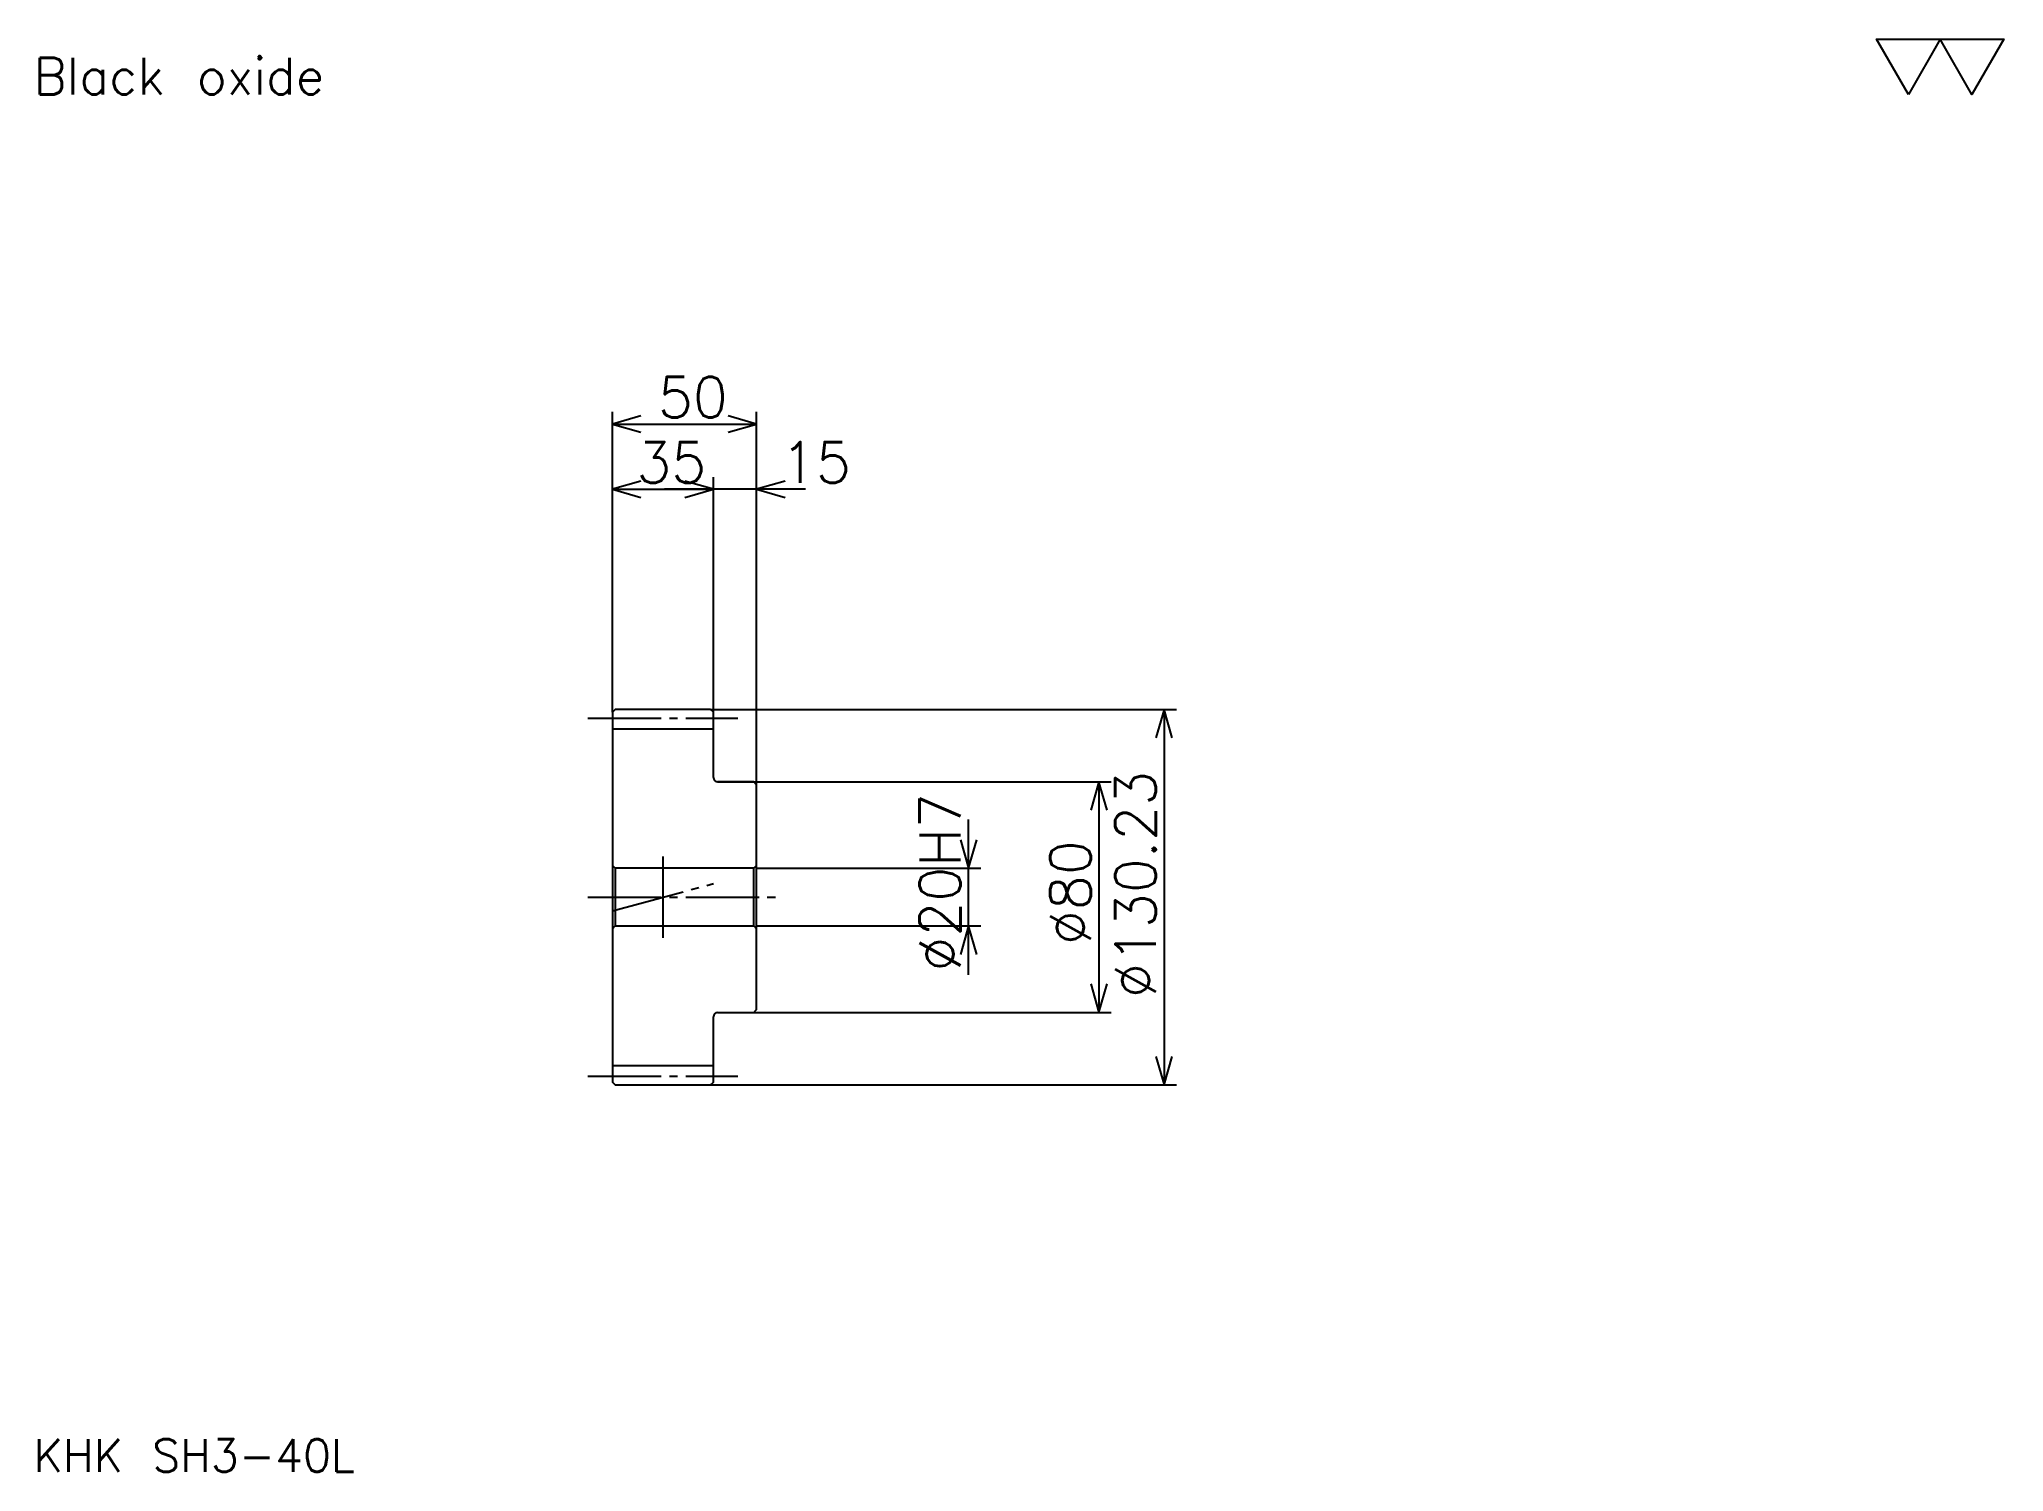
# Model space of a CAD drawing. Extents: x 30 to 711, y 31 to 528.
import ezdxf

# ---------------------------------------------------------------- set-up
doc = ezdxf.new("R2010")
doc.units = 0
doc.linetypes.add('DASHDOT', pattern=[33.913044, 25.434783, -2.826087, 2.826087, -2.826087])
doc.layers.get('0').update_dxf_attribs({"linetype": 'CONTINUOUS'})
doc.layers.add('DASHDOT', color=6, linetype='DASHDOT')
doc.styles.add('KANJI', font='TXT', dxfattribs={"bigfont": 'BIGFONT'})

msp = doc.modelspace()

# ---------------------------------------------------------------- linework, layer by layer
at = {"color": 5}
for p, q in [((228.913055, 295.442627), (228.913055, 398.594818)), ((278.913055, 295.442627), (278.913055, 398.594818)), ((228.913055, 394.355682), (278.913055, 394.355682)), ((263.913055, 295.442627), (263.913055, 375.986145)), ((228.913055, 371.747009), (263.913055, 371.747009)), ((295.869568, 371.747009), (246.956528, 371.747009)), ((228.913055, 294.442627), (228.913055, 295.442627)), ((262.913055, 295.442627), (278.913055, 295.442627)), ((263.913055, 294.442627), (263.913055, 295.442627)), ((278.913055, 295.442627), (424.456543, 295.442627)), ((278.913055, 269.326111), (278.913055, 295.442627)), ((420.217407, 295.442627), (420.217407, 165.209549)), ((265.413055, 270.326111), (278.913055, 270.326111)), ((278.913055, 270.326111), (401.847839, 270.326111)), ((397.608704, 270.326111), (397.608704, 190.326096)), ((352.391327, 203.369568), (352.391327, 257.282623)), ((278.913055, 240.326096), (356.630432, 240.326096)), ((278.913055, 220.326096), (356.630432, 220.326096)), ((265.413055, 190.326096), (278.913055, 190.326096)), ((278.913055, 190.326096), (401.847839, 190.326096)), ((262.913055, 165.209549), (278.913055, 165.209549)), ((278.913055, 165.209549), (424.456543, 165.209549))]:
    msp.add_line(p, q, dxfattribs=at)
at = {"color": 4}
for p, q in [((228.913055, 288.692657), (263.913055, 288.692657)), ((229.913055, 240.326096), (229.913055, 220.326096)), ((277.913055, 240.326096), (278.913055, 241.326096)), ((277.913055, 220.326096), (278.913055, 219.326096)), ((228.913055, 171.959549), (263.913055, 171.959549))]:
    msp.add_line(p, q, dxfattribs=at)
at = {"color": 7}
msp.add_line((246.413055, 244.456528), (246.413055, 216.195663), dxfattribs=at)
msp.add_lwpolyline([(678.260864, 508.695648), (667.239136, 527.799988), (711.32605, 527.799988), (700.304321, 508.695648), (689.282593, 527.799988), (678.260864, 508.695648)], dxfattribs=at)
at = {"color": 5}
for points in [[(238.804352, 397.181763), (228.913055, 394.355682), (238.804352, 391.529602)], [(269.021759, 391.529602), (278.913055, 394.355682), (269.021759, 397.181763)], [(238.804352, 374.573059), (228.913055, 371.747009), (238.804352, 368.920898)], [(254.021759, 368.920898), (263.913055, 371.747009), (254.021759, 374.573059)], [(254.021759, 368.920898), (263.913055, 371.747009), (254.021759, 374.573059)], [(288.804352, 374.573059), (278.913055, 371.747009), (288.804352, 368.920898)], [(423.043488, 285.551331), (420.217407, 295.442627), (417.391327, 285.551331)], [(400.434784, 260.434784), (397.608704, 270.326111), (394.782623, 260.434784)], [(349.565247, 250.217407), (352.391327, 240.326096), (355.217407, 250.217407)], [(355.217407, 210.434784), (352.391327, 220.326096), (349.565247, 210.434784)], [(394.782623, 200.217407), (397.608704, 190.326096), (400.434784, 200.217407)], [(417.391327, 175.100861), (420.217407, 165.209549), (423.043488, 175.100861)]]:
    msp.add_lwpolyline(points, dxfattribs=at)
at = {"color": 4}
for points in [[(263.913055, 271.826111), (263.913055, 294.442627), (262.913055, 295.442627), (229.913055, 295.442627), (228.913055, 294.442627), (228.913055, 219.326096)], [(265.413055, 190.326096), (277.913055, 190.326096), (278.913055, 191.326096), (278.913055, 269.326111), (277.913055, 270.326111), (265.413055, 270.326111)], [(228.913055, 219.326096), (229.913055, 220.326096), (277.913055, 220.326096), (277.913055, 240.326096), (229.913055, 240.326096), (228.913055, 241.326096)], [(228.913055, 219.326096), (228.913055, 166.209549), (229.913055, 165.209549), (262.913055, 165.209549), (263.913055, 166.209549), (263.913055, 188.826096)]]:
    msp.add_lwpolyline(points, dxfattribs=at)
for centre, start, end in [((265.413055, 271.826111), 180, 270), ((265.413055, 188.826096), 90, 180)]:
    msp.add_arc(centre, 1.5, start, end, dxfattribs=at)
at = {"layer": 'DASHDOT', "color": 7}
for p, q in [((220.434799, 292.442657), (272.391327, 292.442657)), ((228.913055, 225.636978), (263.913055, 235.015213)), ((220.434799, 230.326096), (287.391327, 230.326096)), ((220.434799, 168.209549), (272.391327, 168.209549))]:
    msp.add_line(p, q, dxfattribs=at)

# ---------------------------------------------------------------- texts
at = {"color": 7, "style": 'KANJI'}
for s, height, p in [('Black oxide', 12.717391, (28.26087, 508.695648)), ('50', 14.130435, (244.728271, 396.616547)), ('35', 14.130435, (237.228271, 374.007874)), ('15', 14.130435, (287.391327, 374.007874)), ('KHK SH3-40L', 11.304348, (28.26087, 31.086956))]:
    msp.add_text(s, height=height, dxfattribs=at).set_placement(p)
for s, p in [('%%c130.23', (417.391327, 195.353271)), ('%%c20H7', (349.565247, 204.538055)), ('%%c80', (394.782623, 213.722839))]:
    msp.add_text(s, height=14.130435, rotation=90, dxfattribs=at).set_placement(p)

doc.saveas('drawing.dxf')
